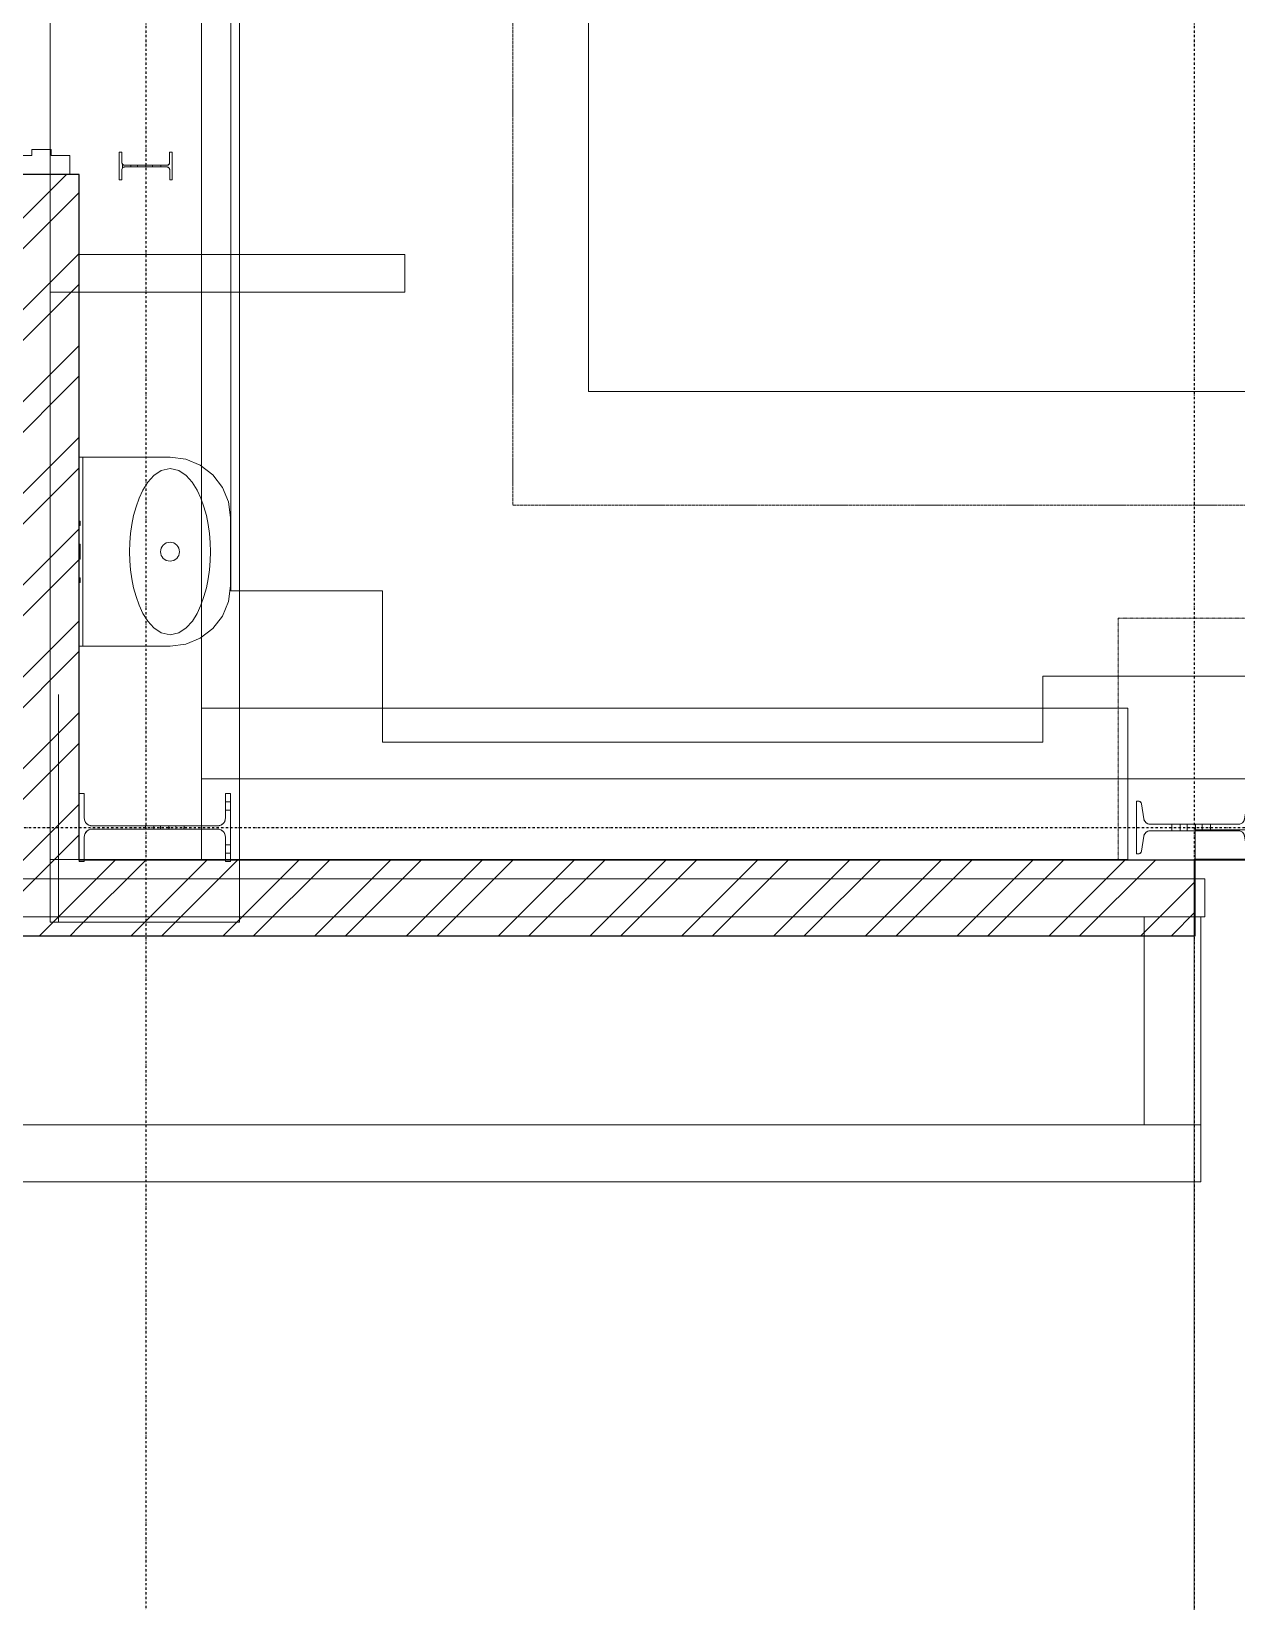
# Model space of a CAD drawing. Header units: millimetres. Extents: x 2179 to 48742, y 3478 to 161002.
# Drawn here: x 18998 to 22182, y 123655 to 127804 of the extents above; entities that cross this region are included whole.
import ezdxf

# ---------------------------------------------------------------- set-up
doc = ezdxf.new("R2010")
doc.units = ezdxf.units.MM
for name, pattern in [('1_Čerchovaná 1_0mm', [2.4, 1.2, -0.6, 0, -0.6]), ('1_Čerchovaná 6_0mm', [12, 6, -3, 0, -3]), ('3_Čárkovaná 1_0mm', [2, 1, -1]), ('IMPORT-DASHED _2_', [9.652, 8.128, -1.524])]:
    doc.linetypes.add(name, pattern=pattern)
for name, color, linetype, lineweight, true_color in [('2966-1_navrh dispozice stroju-HK_02_dwg-1', 7, 'Continuous', 9, 0x919191), ('A-WALL-PATT-1', 9, 'Continuous', 9, 0x808080), ('man_ plochy-1', 7, 'IMPORT-DASHED _2_', 9, 0x919191), ('man_ plochy-2', 7, 'Continuous', 9, 0x919191), ('S-GRID-1', 9, '1_Čerchovaná 6_0mm', 25, 0x808080)]:
    doc.layers.add(name, color=color, linetype=linetype, lineweight=lineweight, true_color=true_color)
for name, color, linetype, lineweight in [('A-DETL-MBND', 7, '3_Čárkovaná 1_0mm', 9), ('A-DOOR', 7, 'Continuous', 9), ('A-DOOR-1', 7, 'Continuous', 18), ('A-DOOR-FRAM', 7, 'Continuous', 18), ('A-DOOR-HDLN', 7, '1_Čerchovaná 1_0mm', 18), ('A-FLOR', 7, 'Continuous', 9), ('A-FLOR-LEVL', 7, 'Continuous', 9), ('A-WALL', 7, 'Continuous', 9), ('A-WALL-1', 7, 'Continuous', 25), ('Obrys-1', 7, 'Continuous', 9), ('P-SANR-FIXT', 7, 'Continuous', 9), ('S-COLS', 7, 'Continuous', 9)]:
    doc.layers.add(name, color=color, linetype=linetype, lineweight=lineweight)
pattern_1 = [(45.00036, (-161918.41, 0), (-121.23422, 121.2327), []), (45.00036, (-161837.59, 0.0005), (-121.23422, 121.2327), [])]

# ---------------------------------------------------------------- blocks, each defined once
blk = doc.blocks.new('Sloup IPE - 388045-1NP _ stroje')
at = {"layer": 'S-COLS'}
for p, q in [((219972.9, 14540), (219880.2, 14385.7)), ((219880.2, 14385.7), (219972.9, 14540)), ((219951.1, 14477.6), (219984.5, 14533.1)), ((219984.5, 14533.1), (219951.1, 14477.6)), ((219984.5, 14533.1), (219972.9, 14540)), ((219972.9, 14540), (219984.5, 14533.1)), ((219953.9, 14441.4), (220237.6, 14270.9)), ((220237.6, 14270.9), (219953.9, 14441.4)), ((220242, 14278.3), (219958.3, 14448.8)), ((219958.3, 14448.8), (220242, 14278.3)), ((219891.7, 14378.8), (219925.1, 14434.2)), ((219925.1, 14434.2), (219891.7, 14378.8)), ((219880.2, 14385.7), (219891.7, 14378.8)), ((219891.7, 14378.8), (219880.2, 14385.7)), ((220078.8, 14376.4), (220074.3, 14369)), ((220078.8, 14376.4), (220074.3, 14369)), ((220083.8, 14363.4), (220074.3, 14369)), ((220083.8, 14363.4), (220074.3, 14369)), ((220088.2, 14370.7), (220078.8, 14376.4)), ((220088.2, 14370.7), (220078.8, 14376.4)), ((220083.8, 14363.4), (220093.2, 14357.7)), ((220083.8, 14363.4), (220093.2, 14357.7)), ((220088.2, 14370.7), (220097.6, 14365.1)), ((220088.2, 14370.7), (220097.6, 14365.1)), ((220093.2, 14357.7), (220097.6, 14365.1)), ((220093.2, 14357.7), (220097.6, 14365.1)), ((220113, 14355.8), (220108.6, 14348.4)), ((220113, 14355.8), (220108.6, 14348.4)), ((220122.5, 14350.1), (220113, 14355.8)), ((220122.5, 14350.1), (220113, 14355.8)), ((220118, 14342.8), (220108.6, 14348.4)), ((220118, 14342.8), (220108.6, 14348.4)), ((220118, 14342.8), (220127.5, 14337.1)), ((220118, 14342.8), (220127.5, 14337.1)), ((220122.5, 14350.1), (220131.9, 14344.5)), ((220122.5, 14350.1), (220131.9, 14344.5)), ((220127.5, 14337.1), (220131.9, 14344.5)), ((220127.5, 14337.1), (220131.9, 14344.5)), ((220147.3, 14335.2), (220142.9, 14327.8)), ((220147.3, 14335.2), (220142.9, 14327.8)), ((220152.3, 14322.2), (220142.9, 14327.8)), ((220152.3, 14322.2), (220142.9, 14327.8)), ((220156.7, 14329.5), (220147.3, 14335.2)), ((220156.7, 14329.5), (220147.3, 14335.2)), ((220152.3, 14322.2), (220161.7, 14316.5)), ((220152.3, 14322.2), (220161.7, 14316.5)), ((220156.7, 14329.5), (220166.2, 14323.9)), ((220156.7, 14329.5), (220166.2, 14323.9)), ((220161.7, 14316.5), (220166.2, 14323.9)), ((220161.7, 14316.5), (220166.2, 14323.9)), ((220223, 14179.7), (220315.7, 14333.9)), ((220315.7, 14333.9), (220223, 14179.7)), ((220304.2, 14340.9), (220270.8, 14285.4)), ((220270.8, 14285.4), (220304.2, 14340.9)), ((220281.5, 14303.2), (220292.8, 14322)), ((220292.8, 14322), (220281.5, 14303.2)), ((220281.5, 14303.2), (220292.8, 14322)), ((220292.8, 14322), (220281.5, 14303.2)), ((220281.5, 14303.2), (220292.8, 14322)), ((220292.8, 14322), (220281.5, 14303.2)), ((220281.5, 14303.2), (220292.8, 14322)), ((220292.8, 14322), (220281.5, 14303.2)), ((220304.4, 14315.1), (220292.8, 14322)), ((220304.4, 14315.1), (220292.8, 14322)), ((220304.4, 14315.1), (220292.8, 14322)), ((220304.4, 14315.1), (220292.8, 14322)), ((220293.1, 14296.2), (220304.4, 14315.1)), ((220304.4, 14315.1), (220293.1, 14296.2)), ((220293.1, 14296.2), (220304.4, 14315.1)), ((220304.4, 14315.1), (220293.1, 14296.2)), ((220293.1, 14296.2), (220304.4, 14315.1)), ((220304.4, 14315.1), (220293.1, 14296.2)), ((220293.1, 14296.2), (220304.4, 14315.1)), ((220304.4, 14315.1), (220293.1, 14296.2)), ((220315.7, 14333.9), (220304.2, 14340.9)), ((220304.2, 14340.9), (220315.7, 14333.9)), ((220281.5, 14303.2), (220293.1, 14296.2)), ((220281.5, 14303.2), (220293.1, 14296.2)), ((220281.5, 14303.2), (220293.1, 14296.2)), ((220281.5, 14303.2), (220293.1, 14296.2)), ((220244.8, 14242.1), (220211.4, 14186.6)), ((220211.4, 14186.6), (220244.8, 14242.1)), ((220222.8, 14205.5), (220234.1, 14224.3)), ((220234.1, 14224.3), (220222.8, 14205.5)), ((220222.8, 14205.5), (220234.1, 14224.3)), ((220234.1, 14224.3), (220222.8, 14205.5)), ((220222.8, 14205.5), (220234.1, 14224.3)), ((220234.1, 14224.3), (220222.8, 14205.5)), ((220222.8, 14205.5), (220234.1, 14224.3)), ((220234.1, 14224.3), (220222.8, 14205.5)), ((220222.8, 14205.5), (220234.3, 14198.5)), ((220222.8, 14205.5), (220234.3, 14198.5)), ((220222.8, 14205.5), (220234.3, 14198.5)), ((220222.8, 14205.5), (220234.3, 14198.5)), ((220245.7, 14217.4), (220234.1, 14224.3)), ((220245.7, 14217.4), (220234.1, 14224.3)), ((220245.7, 14217.4), (220234.1, 14224.3)), ((220245.7, 14217.4), (220234.1, 14224.3)), ((220234.3, 14198.5), (220245.7, 14217.4)), ((220245.7, 14217.4), (220234.3, 14198.5)), ((220234.3, 14198.5), (220245.7, 14217.4)), ((220245.7, 14217.4), (220234.3, 14198.5)), ((220234.3, 14198.5), (220245.7, 14217.4)), ((220245.7, 14217.4), (220234.3, 14198.5)), ((220234.3, 14198.5), (220245.7, 14217.4)), ((220245.7, 14217.4), (220234.3, 14198.5)), ((220211.4, 14186.6), (220223, 14179.7)), ((220223, 14179.7), (220211.4, 14186.6))]:
    blk.add_line(p, q, dxfattribs=at)
at = {"layer": 'S-COLS', "flags": 128}
for points in [[(219958.3, 14448.8), (219954.6, 14451.7), (219951.6, 14455.3), (219949.5, 14459.5), (219948.3, 14464), (219948.2, 14468.7), (219949.2, 14473.3), (219951.1, 14477.6)], [(219925.1, 14434.2), (219927.9, 14438), (219931.6, 14441), (219935.8, 14443.1), (219940.3, 14444.2), (219945, 14444.3), (219949.6, 14443.4), (219953.9, 14441.4)], [(220237.6, 14270.9), (220241.3, 14268), (220244.3, 14264.4), (220246.5, 14260.2), (220247.6, 14255.7), (220247.7, 14251), (220246.7, 14246.4), (220244.8, 14242.1)], [(220270.8, 14285.4), (220268, 14281.7), (220264.4, 14278.7), (220260.2, 14276.6), (220255.6, 14275.4), (220250.9, 14275.4), (220246.3, 14276.3), (220242, 14278.3)]]:
    blk.add_lwpolyline(points, dxfattribs=at)
at = {"layer": 'S-COLS'}
for centre, start, end in [((219969.1, 14466.8), 148.9896, 238.9896), ((219943.1, 14423.4), 58.9896, 148.9896), ((220226.8, 14252.9), 328.9896, 58.9896), ((220252.8, 14296.3), 238.9896, 328.9896)]:
    blk.add_arc(centre, 21, start, end, dxfattribs=at)
blk = doc.blocks.new('M_S profily_ sloup - 388383-1NP _ stroje')
at = {"layer": 'S-COLS'}
for p, q in [((222356.6, 13083.3), (222285, 12964.1)), ((222285, 12964.1), (222356.6, 13083.3)), ((222349.1, 13033.1), (222364, 13070.7)), ((222364, 13070.7), (222349.1, 13033.1)), ((222360.5, 13080.9), (222356.6, 13083.3)), ((222356.6, 13083.3), (222360.5, 13080.9)), ((222299.5, 12963.5), (222325.8, 12994.3)), ((222325.8, 12994.3), (222299.5, 12963.5)), ((222347.1, 12997.7), (222546.9, 12877.6)), ((222546.9, 12877.6), (222347.1, 12997.7)), ((222555.9, 12892.5), (222356.1, 13012.6)), ((222356.1, 13012.6), (222555.9, 12892.5)), ((222285, 12964.1), (222288.9, 12961.8)), ((222288.9, 12961.8), (222285, 12964.1)), ((222405.5, 12982.9), (222396.5, 12968)), ((222406.8, 12961.8), (222396.5, 12968)), ((222405.1, 12962.9), (222415.4, 12956.7)), ((222415.8, 12976.7), (222405.5, 12982.9)), ((222414.1, 12977.8), (222424.4, 12971.6)), ((222415.4, 12956.7), (222424.4, 12971.6)), ((222439.6, 12962.4), (222430.7, 12947.5)), ((222441, 12941.3), (222430.7, 12947.5)), ((222449.9, 12956.2), (222439.6, 12962.4)), ((222448.2, 12957.2), (222458.5, 12951.1)), ((222449.5, 12936.2), (222458.5, 12951.1)), ((222439.2, 12942.3), (222449.5, 12936.2)), ((222473.8, 12941.9), (222464.8, 12927)), ((222475.1, 12920.8), (222464.8, 12927)), ((222473.4, 12921.8), (222483.7, 12915.6)), ((222484.1, 12935.7), (222473.8, 12941.9)), ((222482.3, 12936.7), (222492.6, 12930.5)), ((222483.7, 12915.6), (222492.6, 12930.5)), ((222546.4, 12807), (222618, 12926.1)), ((222618, 12926.1), (222546.4, 12807)), ((222603.4, 12926.7), (222577.2, 12896)), ((222577.2, 12896), (222603.4, 12926.7)), ((222618, 12926.1), (222614.1, 12928.5)), ((222614.1, 12928.5), (222618, 12926.1)), ((222553.9, 12857.2), (222539, 12819.6)), ((222539, 12819.6), (222553.9, 12857.2)), ((222542.5, 12809.3), (222546.4, 12807)), ((222546.4, 12807), (222542.5, 12809.3))]:
    blk.add_line(p, q, dxfattribs=at)
at = {"layer": 'S-COLS', "flags": 128}
for points in [[(222364, 13070.7), (222364.5, 13072.6), (222364.5, 13074.5), (222364.1, 13076.4), (222363.3, 13078.2), (222362, 13079.7), (222360.5, 13080.9)], [(222356.1, 13012.6), (222353, 13015), (222350.5, 13018.1), (222348.8, 13021.6), (222348, 13025.4), (222348.1, 13029.3), (222349.1, 13033.1)], [(222325.8, 12994.3), (222328.6, 12996.9), (222332, 12998.8), (222335.8, 12999.9), (222339.7, 13000.1), (222343.5, 12999.3), (222347.1, 12997.7)], [(222288.9, 12961.8), (222290.7, 12961), (222292.6, 12960.6), (222294.5, 12960.7), (222296.4, 12961.2), (222298.1, 12962.2), (222299.5, 12963.5)], [(222614.1, 12928.5), (222612.3, 12929.3), (222610.4, 12929.6), (222608.4, 12929.6), (222606.6, 12929), (222604.9, 12928.1), (222603.4, 12926.7)], [(222546.9, 12877.6), (222550, 12875.2), (222552.5, 12872.2), (222554.1, 12868.6), (222555, 12864.8), (222554.9, 12860.9), (222553.9, 12857.2)], [(222577.2, 12896), (222574.3, 12893.3), (222570.9, 12891.4), (222567.2, 12890.3), (222563.3, 12890.2), (222559.5, 12890.9), (222555.9, 12892.5)], [(222539, 12819.6), (222538.5, 12817.7), (222538.5, 12815.7), (222538.9, 12813.8), (222539.7, 12812.1), (222540.9, 12810.5), (222542.5, 12809.3)]]:
    blk.add_lwpolyline(points, dxfattribs=at)
at = {"layer": 'S-COLS'}
for centre, radius, start, end in [((222356.2, 13073.7), 8.35, 338.452, 58.9896), ((222364.7, 13027), 16.7, 158.452, 238.9896), ((222338.5, 12983.4), 16.7, 58.9896, 139.5273), ((222293.2, 12968.9), 8.35, 238.9896, 319.5273), ((222609.8, 12921.3), 8.35, 58.9896, 139.5273), ((222538.3, 12863.3), 16.7, 338.452, 58.9896), ((222564.5, 12906.8), 16.7, 238.9896, 319.5273), ((222546.8, 12816.5), 8.35, 158.452, 238.9896)]:
    blk.add_arc(centre, radius, start, end, dxfattribs=at)
blk = doc.blocks.new('Sloup IPE - 396249-1NP _ stroje')
at = {"layer": 'S-COLS'}
for p, q in [((220936.4, 15937.2), (220898.8, 15874.6)), ((220898.8, 15874.6), (220936.4, 15937.2)), ((220928.4, 15910.3), (220942.3, 15933.6)), ((220942.3, 15933.6), (220928.4, 15910.3)), ((220942.3, 15933.6), (220936.4, 15937.2)), ((220936.4, 15937.2), (220942.3, 15933.6)), ((220904.7, 15871), (220918.7, 15894.3)), ((220918.7, 15894.3), (220904.7, 15871)), ((220926.7, 15905.1), (220922.5, 15898.2)), ((220922.5, 15898.2), (220923.6, 15897.6)), ((220927.7, 15904.5), (220926.7, 15905.1)), ((220928.3, 15896.7), (221024.5, 15838.9)), ((221024.5, 15838.9), (220928.3, 15896.7)), ((220932.5, 15894.2), (220928.3, 15896.7)), ((220928.3, 15896.7), (220933.1, 15893.8)), ((221026.9, 15842.9), (220930.7, 15900.7)), ((220930.7, 15900.7), (221026.9, 15842.9)), ((220930.7, 15900.7), (220935.5, 15897.8)), ((220935, 15898.2), (220930.7, 15900.7)), ((220932.5, 15894.2), (220942.3, 15888.3)), ((220935, 15898.2), (220944.7, 15892.4)), ((220942.3, 15888.3), (220944.7, 15892.4)), ((220898.8, 15874.6), (220904.7, 15871)), ((220904.7, 15871), (220898.8, 15874.6)), ((220960.1, 15883.1), (220957.7, 15879.1)), ((220967.4, 15873.2), (220957.7, 15879.1)), ((220969.8, 15877.2), (220960.1, 15883.1)), ((220966.8, 15873.6), (220976.5, 15867.7)), ((220969.2, 15877.6), (220978.9, 15871.8)), ((220976.5, 15867.7), (220978.9, 15871.8)), ((220994.4, 15862.5), (220991.9, 15858.5)), ((221001.7, 15852.6), (220991.9, 15858.5)), ((221004.1, 15856.7), (220994.4, 15862.5)), ((221001.1, 15853), (221010.8, 15847.1)), ((221003.5, 15857), (221013.2, 15851.2)), ((221010.8, 15847.1), (221013.2, 15851.2)), ((221018.8, 15802.5), (221056.4, 15865)), ((221056.4, 15865), (221018.8, 15802.5)), ((221050.5, 15868.6), (221036.5, 15845.3)), ((221036.5, 15845.3), (221050.5, 15868.6)), ((221056.4, 15865), (221050.5, 15868.6)), ((221050.5, 15868.6), (221056.4, 15865)), ((221026.9, 15829.3), (221012.9, 15806)), ((221012.9, 15806), (221026.9, 15829.3)), ((221012.9, 15806), (221018.8, 15802.5)), ((221018.8, 15802.5), (221012.9, 15806))]:
    blk.add_line(p, q, dxfattribs=at)
at = {"layer": 'S-COLS', "flags": 128}
for points in [[(220918.7, 15894.3), (220919.7, 15895.6), (220920.9, 15896.6), (220922.3, 15897.3), (220923.8, 15897.6), (220925.4, 15897.7), (220926.9, 15897.4), (220928.3, 15896.7)], [(220930.7, 15900.7), (220929.5, 15901.7), (220928.5, 15902.9), (220927.8, 15904.3), (220927.4, 15905.8), (220927.4, 15907.4), (220927.7, 15908.9), (220928.4, 15910.3)], [(221024.5, 15838.9), (221025.7, 15837.9), (221026.7, 15836.7), (221027.4, 15835.3), (221027.8, 15833.8), (221027.9, 15832.3), (221027.5, 15830.7), (221026.9, 15829.3)], [(221036.5, 15845.3), (221035.6, 15844.1), (221034.4, 15843.1), (221033, 15842.4), (221031.4, 15842), (221029.9, 15842), (221028.3, 15842.3), (221026.9, 15842.9)]]:
    blk.add_lwpolyline(points, dxfattribs=at)
at = {"layer": 'S-COLS'}
for centre, start, end in [((220924.7, 15890.7), 58.9896, 148.9896), ((220934.4, 15906.7), 148.9896, 238.9896), ((221020.9, 15832.9), 328.9896, 58.9896), ((221030.5, 15848.9), 238.9896, 328.9896)]:
    blk.add_arc(centre, 7, start, end, dxfattribs=at)
for points in [[(220928.3, 15896.7), (220927.8, 15897), (220926.6, 15897.5), (220924.9, 15897.8), (220924, 15897.7), (220923.6, 15897.6)], [(220928.3, 15896.7), (220927.8, 15897), (220926.6, 15897.5), (220924.9, 15897.8), (220924, 15897.7), (220923.6, 15897.6)], [(220930.7, 15900.7), (220930.2, 15901.1), (220929.2, 15901.9), (220928.2, 15903.2), (220927.9, 15904.1), (220927.7, 15904.5)], [(220930.7, 15900.7), (220930.2, 15901.1), (220929.2, 15901.9), (220928.2, 15903.2), (220927.9, 15904.1), (220927.7, 15904.5)]]:
    blk.add_open_spline(points, degree=3, dxfattribs=at)
blk = doc.blocks.new('M_Vrata_ výsuvná_ sekční - 3000X4000 MM-840892-1NP _ stroje')
at = {"layer": 'A-DOOR'}
for p, q in [((-2000, 180), (2000, 180)), ((-2000, 100), (-2000, 180)), ((2000, 180), (2000, 100)), ((2000, 100), (-2000, 100))]:
    blk.add_line(p, q, dxfattribs=at)
at = {"layer": 'A-DOOR-HDLN'}
for p, q in [((-2203.2, 100), (-2203.2, 738.8)), ((-2203.2, 738.8), (2203.2, 738.8)), ((2203.2, 100), (2203.2, 738.8))]:
    blk.add_line(p, q, dxfattribs=at)
blk = doc.blocks.new('Umyvadlo - 50x40 cm-459123-1NP _ stroje')
at = {"layer": 'P-SANR-FIXT'}
for p, q in [((-250, 0), (250, 0)), ((141, 0), (-141, 0)), ((20, 0), (-20, 0)), ((20, 0), (-20, 0)), ((81, 0), (69, 0)), ((81, 0), (69, 0)), ((-250, -10), (-250, -240)), ((250, -10), (-250, -10)), ((-81, 0), (-81, -3)), ((-69, 0), (-81, 0)), ((-69, 0), (-81, 0)), ((-81, -3), (-69, -3)), ((-81, -3), (-69, -3)), ((-69, -3), (-69, 0)), ((-20, 0), (-20, -3)), ((-20, -3), (20, -3)), ((-20, -3), (20, -3)), ((20, -3), (20, 0)), ((69, 0), (69, -3)), ((69, -3), (81, -3)), ((69, -3), (81, -3)), ((81, -3), (81, 0)), ((250, -240), (250, -10)), ((-90, -400), (90, -400))]:
    blk.add_line(p, q, dxfattribs=at)
at = {"layer": 'P-SANR-FIXT', "flags": 128}
for points in [[(-141, 0), (-169.2, 0), (-195.5, 0), (-218.1, 0), (-235.4, 0), (-246.3, 0), (-250, 0)], [(250, 0), (246.3, 0), (235.4, 0), (218.1, 0), (195.5, 0), (169.2, 0), (141, 0)], [(-250, -240), (-250, -220.8), (-250, -201.1), (-250, -181.1), (-250, -160.5), (-250, -139.2), (-250, -117.1), (-250, -94), (-250, -69.9), (-250, -45.6), (-250, -23.2), (-250, -6.9), (-250, 0)], [(250, 0), (250, -6.9), (250, -23.2), (250, -45.6), (250, -69.9), (250, -94), (250, -117.1), (250, -139.2), (250, -160.5), (250, -181.1), (250, -201.1), (250, -220.8), (250, -240)], [(-220, -240), (-214.7, -216.8), (-201.3, -196.9), (-183.3, -181), (-162.9, -168.3), (-141.2, -158.2), (-118.6, -150.2), (-95.4, -143.9), (-71.8, -139.2), (-48, -135.9), (-24, -134), (0, -133.3), (24, -134), (48, -135.9), (71.8, -139.2), (95.4, -143.9), (118.6, -150.2), (141.2, -158.2), (163, -168.3), (183.4, -181.1), (201.3, -197), (214.7, -216.7), (220, -240)], [(-250, -240), (-244.5, -281.4), (-228.6, -320), (-203.1, -353.1), (-170, -378.6), (-131.4, -394.5), (-90, -400)], [(220, -240), (214.7, -263.3), (201.3, -283), (183.4, -298.9), (163, -311.7), (141.2, -321.8), (118.6, -329.8), (95.4, -336.1), (71.8, -340.8), (48, -344.1), (24, -346), (0, -346.7), (-24, -346), (-48, -344.1), (-71.8, -340.8), (-95.4, -336.1), (-118.6, -329.8), (-141.2, -321.8), (-162.9, -311.7), (-183.3, -299), (-201.3, -283.1), (-214.7, -263.2), (-220, -240)], [(90, -400), (131.4, -394.5), (170, -378.6), (203.1, -353.1), (228.6, -320), (244.5, -281.4), (250, -240)]]:
    blk.add_lwpolyline(points, dxfattribs=at)
at = {"layer": 'P-SANR-FIXT'}
for start, end in [(360, 180), (180, 360)]:
    blk.add_arc((0, -240), 25, start, end, dxfattribs=at)
for points in [[(250, 0), (250, -2.2), (250, -5.9), (250, -9.3), (250, -10), (250, -10)], [(-250, -10), (-250, -10), (-250, -9.3), (-250, -5.9), (-250, -2.2), (-250, 0)]]:
    blk.add_open_spline(points, degree=3, dxfattribs=at)
blk = doc.blocks.new('Vnější jednoduché dvoukřídlé dveře - 1050 x 2100mm-849430-1NP _ stroje')
at = {"layer": 'A-DOOR'}
blk.add_arc((525, 81.35), 1050, 90, 180, dxfattribs=at)
at = {"layer": 'A-DOOR-1'}
for p, q in [((525, 1131.35), (480, 1131.35)), ((480, 1131.35), (480, 81.35)), ((525, 81.35), (525, 1131.35)), ((480, 81.35), (525, 81.35))]:
    blk.add_line(p, q, dxfattribs=at)
at = {"layer": 'A-DOOR-FRAM'}
for p, q in [((-525, 81.35), (-575, 81.35)), ((-575, 81.35), (-575, -68.65)), ((-525, 31.5875), (-525, 81.35)), ((525, 81.35), (525, 31.5875)), ((575, 81.35), (525, 81.35)), ((575, -68.65), (575, 81.35)), ((-509.125, 31.5875), (-525, 31.5875)), ((-509.125, -19.4375), (-509.125, 31.5875)), ((525, 31.5875), (509.125, 31.5875)), ((509.125, 31.5875), (509.125, -19.4375)), ((-525, -68.65), (-525, -19.4375)), ((-525, -19.4375), (-509.125, -19.4375)), ((509.125, -19.4375), (525, -19.4375)), ((525, -19.4375), (525, -68.65)), ((-575, -68.65), (-525, -68.65)), ((525, -68.65), (575, -68.65))]:
    blk.add_line(p, q, dxfattribs=at)
blk = doc.blocks.new('2966-1_navrh dispozice stroju-HK_02_dwg-876232-1NP _ stroje')
at = {"layer": 'man_ plochy-1', "flags": 128}
blk.add_lwpolyline([(-70570.5, 54573.5), (-51050.6, 42840), (-54408.2, 37254.3), (-73928.1, 48987.8)], close=True, dxfattribs=at)
at = {"layer": 'man_ plochy-2', "flags": 128}
blk.add_lwpolyline([(-56688.8, 41059.4), (-57660.7, 39442.7), (-54562.3, 37580.3), (-51410.8, 42823.1), (-54509.1, 44685.5), (-55677.9, 42741.1)], dxfattribs=at)
at = {"layer": 'Obrys-1'}
blk.add_line((-54597.9, 35968.2), (-54083.7, 35659.1), dxfattribs=at)

msp = doc.modelspace()

# ---------------------------------------------------------------- hatches: boundary and pattern name
at = {"layer": 'A-WALL-PATT-1'}
h = msp.add_hatch(dxfattribs=at)
h.set_pattern_fill('FP_4', color=256, angle=76.0104, style=0, pattern_type=2)
h.set_pattern_definition(pattern_1)
h.paths.add_polyline_path([(18923.8, 125414.4), (19123.8, 125414.4), (19123.8, 127425.4), (18923.8, 127425.4)])
h.paths.add_polyline_path([(18923.8, 131575.4), (19123.8, 131575.4), (19123.8, 131797.9), (18923.8, 131797.9)])
h = msp.add_hatch(dxfattribs=at)
h.set_pattern_fill('FP_4', color=256, angle=76.0104, style=0, pattern_type=2)
h.set_pattern_definition(pattern_1)
h.paths.add_polyline_path([(35077.3, 125414.4), (38215.8, 125414.4), (38215.8, 125614.4), (35077.3, 125614.4)])
h.paths.add_polyline_path([(26072.3, 125414.4), (31077.3, 125414.4), (31077.3, 125614.4), (26072.3, 125614.4)])
h.paths.add_polyline_path([(22072.3, 125414.4), (22072.3, 125614.4), (19123.8, 125614.4), (19123.8, 125414.4)])

# ---------------------------------------------------------------- linework, layer by layer
at = {"layer": 'A-DETL-MBND'}
for p, q in [((19047.3, 153340.4), (19047.3, 125450.4)), ((19547.3, 153340.4), (19547.3, 125450.4)), ((19547.3, 125450.4), (19547.3, 153340.4)), ((19047.3, 125450.4), (19047.3, 128560.4)), ((19547.3, 125450.4), (19047.3, 125450.4)), ((19047.3, 125450.4), (19547.3, 125450.4)), ((21937.3, 125464.4), (21937.3, 124914.4)), ((21937.3, 124914.4), (21937.3, 125464.4)), ((21937.3, 125464.4), (22087.3, 125464.4)), ((22087.3, 125464.4), (21937.3, 125464.4)), ((22087.3, 124764.4), (22087.3, 125464.4)), ((22087.3, 125464.4), (22087.3, 124764.4)), ((21937.3, 124914.4), (18397.3, 124914.4)), ((18397.3, 124914.4), (21937.3, 124914.4)), ((22087.3, 124764.4), (18247.3, 124764.4)), ((18247.3, 124764.4), (22087.3, 124764.4))]:
    msp.add_line(p, q, dxfattribs=at)
at = {"layer": 'A-FLOR'}
for p, q in [((19447.3, 125829), (19447.3, 152931.4)), ((19524.8, 126325.4), (19524.8, 131172.9)), ((19924.8, 126325.4), (19524.8, 126325.4)), ((19924.8, 125925.4), (19924.8, 126325.4)), ((22469.8, 126100.4), (21669.8, 126100.4)), ((21669.8, 126100.4), (21669.8, 125925.4)), ((21669.8, 125925.4), (19924.8, 125925.4)), ((37689.8, 125829), (19447.3, 125829)), ((18947.3, 125464.4), (22087.3, 125464.4)), ((22087.3, 125464.4), (22087.3, 124914.4)), ((22087.3, 124914.4), (18397.3, 124914.4))]:
    msp.add_line(p, q, dxfattribs=at)
at = {"layer": 'A-FLOR-LEVL'}
for p in [(26069.8, 125616.7), (22069.8, 123079.7)]:
    msp.add_line(p, (22069.8, 125616.7), dxfattribs=at)
at = {"layer": 'A-WALL'}
for p, q in [((19047.3, 153261.8), (19047.3, 125564.4)), ((19123.8, 127214.4), (19983.8, 127214.4)), ((19983.8, 127214.4), (19983.8, 127114.4)), ((19047.3, 127114.4), (19047.3, 125615.9)), ((19983.8, 127114.4), (19047.3, 127114.4)), ((19447.3, 127114.4), (19447.3, 125615.9)), ((19447.3, 126015.9), (21893.8, 126015.9)), ((21893.8, 126015.9), (21893.8, 125615.9)), ((19047.3, 125615.9), (21893.8, 125615.9)), ((22097.3, 125564.4), (18947.3, 125564.4)), ((22097.3, 125564.4), (22097.3, 125464.4)), ((22097.3, 125464.4), (22087.3, 125464.4))]:
    msp.add_line(p, q, dxfattribs=at)
at = {"layer": 'A-WALL-1'}
for p, q in [((19123.8, 127425.4), (18923.8, 127425.4)), ((19123.8, 125614.4), (19123.8, 127425.4)), ((22072.3, 125614.4), (19123.8, 125614.4)), ((22072.3, 125414.4), (22072.3, 125614.4)), ((18923.8, 125414.4), (22072.3, 125414.4))]:
    msp.add_line(p, q, dxfattribs=at)
at = {"layer": 'S-GRID-1'}
for p, q in [((19299.8, 158068.3), (19299.8, 120650.8)), ((22069.8, 158068.3), (22069.8, 120650.8)), ((15251.9, 125700.4), (41989.2, 125700.4))]:
    msp.add_line(p, q, dxfattribs=at)

# ---------------------------------------------------------------- block references
at = {"layer": '2966-1_navrh dispozice stroju-HK_02_dwg-1', "rotation": 301.0103595051887}
msp.add_blockref('2966-1_navrh dispozice stroju-HK_02_dwg-876232-1NP _ stroje', (16370.5, 60726.8), dxfattribs=at)
at = {"layer": 'A-DOOR-FRAM', "rotation": 90.00000000000392}
msp.add_blockref('Vnější jednoduché dvoukřídlé dveře - 1050 x 2100mm-849430-1NP _ stroje', (19030.1, 128000.4), dxfattribs=at)
at = {"layer": 'A-DOOR-HDLN'}
msp.add_blockref('M_Vrata_ výsuvná_ sekční - 3000X4000 MM-840892-1NP _ stroje', (24072.3, 125514.4), dxfattribs=at)
at = {"layer": 'P-SANR-FIXT', "rotation": 89.9999999999995}
msp.add_blockref('Umyvadlo - 50x40 cm-459123-1NP _ stroje', (19123.8, 126429), dxfattribs=at)
at = {"layer": 'S-COLS', "rotation": 31.01035950519297}
for name in ['Sloup IPE - 396249-1NP _ stroje', 'Sloup IPE - 388045-1NP _ stroje', 'M_S profily_ sloup - 388383-1NP _ stroje']:
    msp.add_blockref(name, (-161918.4, 0), dxfattribs=at)

doc.saveas('drawing.dxf')
